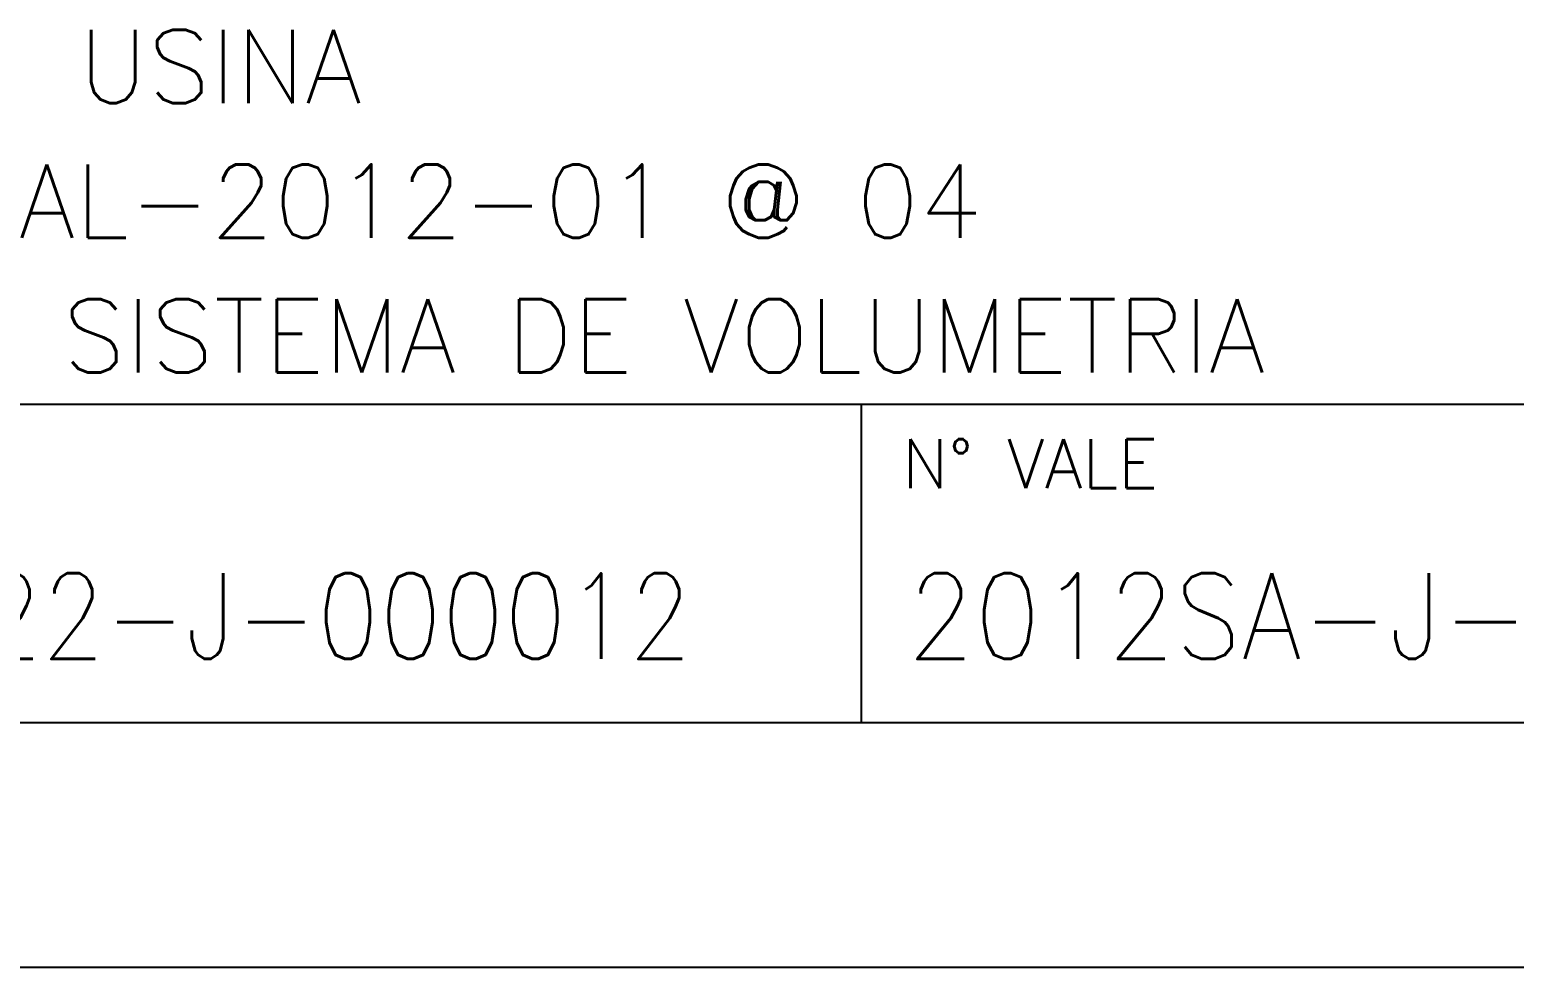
# Model space of a CAD drawing. Header units: millimetres. Extents: x 0 to 8410, y 0 to 5940.
# Drawn here: x 7171 to 7777, y 0 to 383 of the extents above; entities that cross this region are included whole.
import ezdxf
from ezdxf.enums import TextEntityAlignment as Align

# ---------------------------------------------------------------- set-up
doc = ezdxf.new("R2010")
doc.units = ezdxf.units.MM
doc.header["$LTSCALE"] = 5
for name, color, linetype in [('FRL4', 4, 'Continuous'), ('FRL5', 5, 'Continuous'), ('FRL6', 6, 'Continuous'), ('FRL7', 7, 'Continuous'), ('FRR120', 5, 'Continuous'), ('FRR140', 5, 'Continuous'), ('FRR175', 1, 'Continuous'), ('FRR80', 3, 'Continuous')]:
    doc.layers.add(name, color=color, linetype=linetype)
doc.styles.add('R120', font='simplex.shx', dxfattribs={"height": 3})
doc.styles.add('R140', font='simplex.shx', dxfattribs={"height": 3.5})
doc.styles.add('R80', font='simplex.shx', dxfattribs={"height": 2})

# ---------------------------------------------------------------- blocks, each defined once
blk = doc.blocks.new('A1')
at = {"layer": 'FRL4', "linetype": 'Continuous'}
blk.add_line((751, 23), (751, 10), dxfattribs=at)
at = {"layer": 'FRL5'}
blk.add_line((656, 23), (831, 23), dxfattribs=at)
at = {"layer": 'FRL6', "linetype": 'Continuous'}
blk.add_line((25, 10), (831, 10), dxfattribs=at)
at = {"layer": 'FRL7', "linetype": 'Continuous'}
blk.add_line((0, 0), (841, 0), dxfattribs=at)
at = {"layer": 'FRR120', "style": 'R120'}
for tag, p in [('FASE_DO_PROJETO', (659, 46.294)), ('ÁREA_E/OU_SUBÁREA', (659, 40.794)), ('TÍTULO_DO_DESENHO', (659, 35.294)), ('SUBTÍTULO_1_DO_DESENHO', (659, 29.794)), ('SUBTÍTULO_2_DO_DESENHO', (659, 24.294))]:
    blk.add_attdef(tag, p, '', height=3, dxfattribs=at)
at = {"layer": 'FRR140', "style": 'R140', "width": 0.91}
for tag, p in [('NÚMERO_DA_CONTRATADA', (687.723, 12.595)), ('NUMERO_VALE', (752.889, 12.595))]:
    blk.add_attdef(tag, p, '', height=3.5, dxfattribs=at)
for tag, p in [('REVISÃO', (823.5, 14.679)), ('ESCALA', (671, 14.345))]:
    blk.add_attdef(tag, text='', height=3.5, dxfattribs=at).set_placement(p, align=Align.MIDDLE)
at = {"layer": 'FRR175', "style": 'R120'}
for tag, p in [('CLASSIFICAÇÃO', (811.833, 67.733)), ('PROJETO', (716.31, 53.588)), ('N_PROJ_SE', (793.5, 53.588)), ('N_CONTRATO', (796.971, 47.297))]:
    blk.add_attdef(tag, text='', height=3, dxfattribs=at).set_placement(p, align=Align.MIDDLE_CENTER)
at = {"layer": 'FRR80', "style": 'R80'}
blk.add_text('N%%D VALE', height=2, dxfattribs=at).set_placement((752.673, 19.571))
for p in [(492.606, 76.082), (492.606, 70.382), (492.606, 64.682), (492.606, 58.982), (492.606, 53.282), (492.606, 47.582), (492.606, 41.882), (492.606, 36.182)]:
    blk.add_attdef('DESCRIÇÃO_DA_REVISÃO', p, '', height=2, dxfattribs=at)
for tag, p in [('8A_REV', (476, 77.068)), ('EMIS.', (486, 77.068)), ('PROJ.', (585, 77.068)), ('DES.', (597, 77.068)), ('VER.', (609, 77.068)), ('APR.', (621, 77.068)), ('AUT.', (633.013, 77.068)), ('7A_REV', (476, 71.368)), ('EMIS.', (486, 71.368)), ('PROJ.', (585, 71.368)), ('DES.', (597, 71.368)), ('VER.', (609, 71.368)), ('APR.', (621, 71.368)), ('AUT.', (633.013, 71.368)), ('6A_REV', (476, 65.668)), ('EMIS.', (486, 65.668)), ('PROJ.', (585, 65.668)), ('DES.', (597, 65.668)), ('VER.', (609, 65.668)), ('APR.', (621, 65.668)), ('AUT.', (633.013, 65.668)), ('5A_REV', (476, 59.968)), ('EMIS.', (486, 59.968)), ('PROJ.', (585, 59.968)), ('DES.', (597, 59.968)), ('VER.', (609, 59.968)), ('APR.', (621, 59.968)), ('AUT.', (633.013, 59.968)), ('4A_REV', (476, 54.268)), ('EMIS.', (486, 54.268)), ('PROJ.', (585, 54.268)), ('DES.', (597, 54.268)), ('VER.', (609, 54.268)), ('APR.', (621, 54.268)), ('AUT.', (633.013, 54.268)), ('3A_REV', (476, 48.568)), ('EMIS.', (486, 48.568)), ('PROJ.', (585, 48.568)), ('DES.', (597, 48.568)), ('VER.', (609, 48.568)), ('APR.', (621, 48.568)), ('AUT.', (633.013, 48.568)), ('2A_REV', (476, 42.868)), ('EMIS.', (486, 42.868)), ('PROJ.', (585, 42.868)), ('DES.', (597, 42.868)), ('VER.', (609, 42.868)), ('APR.', (621, 42.868)), ('AUT.', (633.013, 42.868)), ('1a_REV', (476, 37.168)), ('EMIS.', (486, 37.168)), ('PROJ.', (585, 37.168)), ('DES.', (597, 37.168)), ('VER.', (609, 37.168)), ('APR.', (621, 37.168)), ('AUT.', (633.013, 37.168))]:
    blk.add_attdef(tag, text='', height=2, dxfattribs=at).set_placement(p, align=Align.MIDDLE)
at = {"layer": 'FRR80', "style": 'R80', "width": 0.85}
for p in [(648, 77.068), (648, 71.368), (648, 65.668), (648, 59.968), (648, 54.268), (648, 48.568), (648, 42.868), (648, 37.168)]:
    blk.add_attdef('DATA', text='', height=2, dxfattribs=at).set_placement(p, align=Align.MIDDLE)

msp = doc.modelspace()

# ---------------------------------------------------------------- block references
ref = msp.add_blockref('A1', (0, 0), dxfattribs=dict(xscale=10, yscale=10, zscale=10))
ref.add_attrib('TÍTULO_DO_DESENHO', 'ALIMENTACAO INSTRUMENTOS USINA', (6590, 352.94), dxfattribs={"layer": 'FRR120', "height": 30, "style": 'R120'})
ref.add_attrib('SUBTÍTULO_1_DO_DESENHO', 'PROJETO DE AUTOMAÇÃO - AL-2012-01 @ 04', (6590, 297.94), dxfattribs={"layer": 'FRR120', "height": 30, "style": 'R120'})
ref.add_attrib('SUBTÍTULO_2_DO_DESENHO', 'DETALHES DE INSTALAÇÃO - SISTEMA DE VOLUMETRIA', (6590, 242.94), dxfattribs={"layer": 'FRR120', "height": 30, "style": 'R120'})
ref.add_attrib('NÚMERO_DA_CONTRATADA', 'DG-SLBO-0022-J-000012', (6877.23, 125.95), dxfattribs={"layer": 'FRR140', "height": 35, "style": 'R140', "width": 0.85})
ref.add_attrib('NUMERO_VALE', '2012SA-J-70027', (7528.89, 125.95), dxfattribs={"layer": 'FRR140', "height": 35, "style": 'R140', "width": 0.91})

doc.saveas('drawing.dxf')
